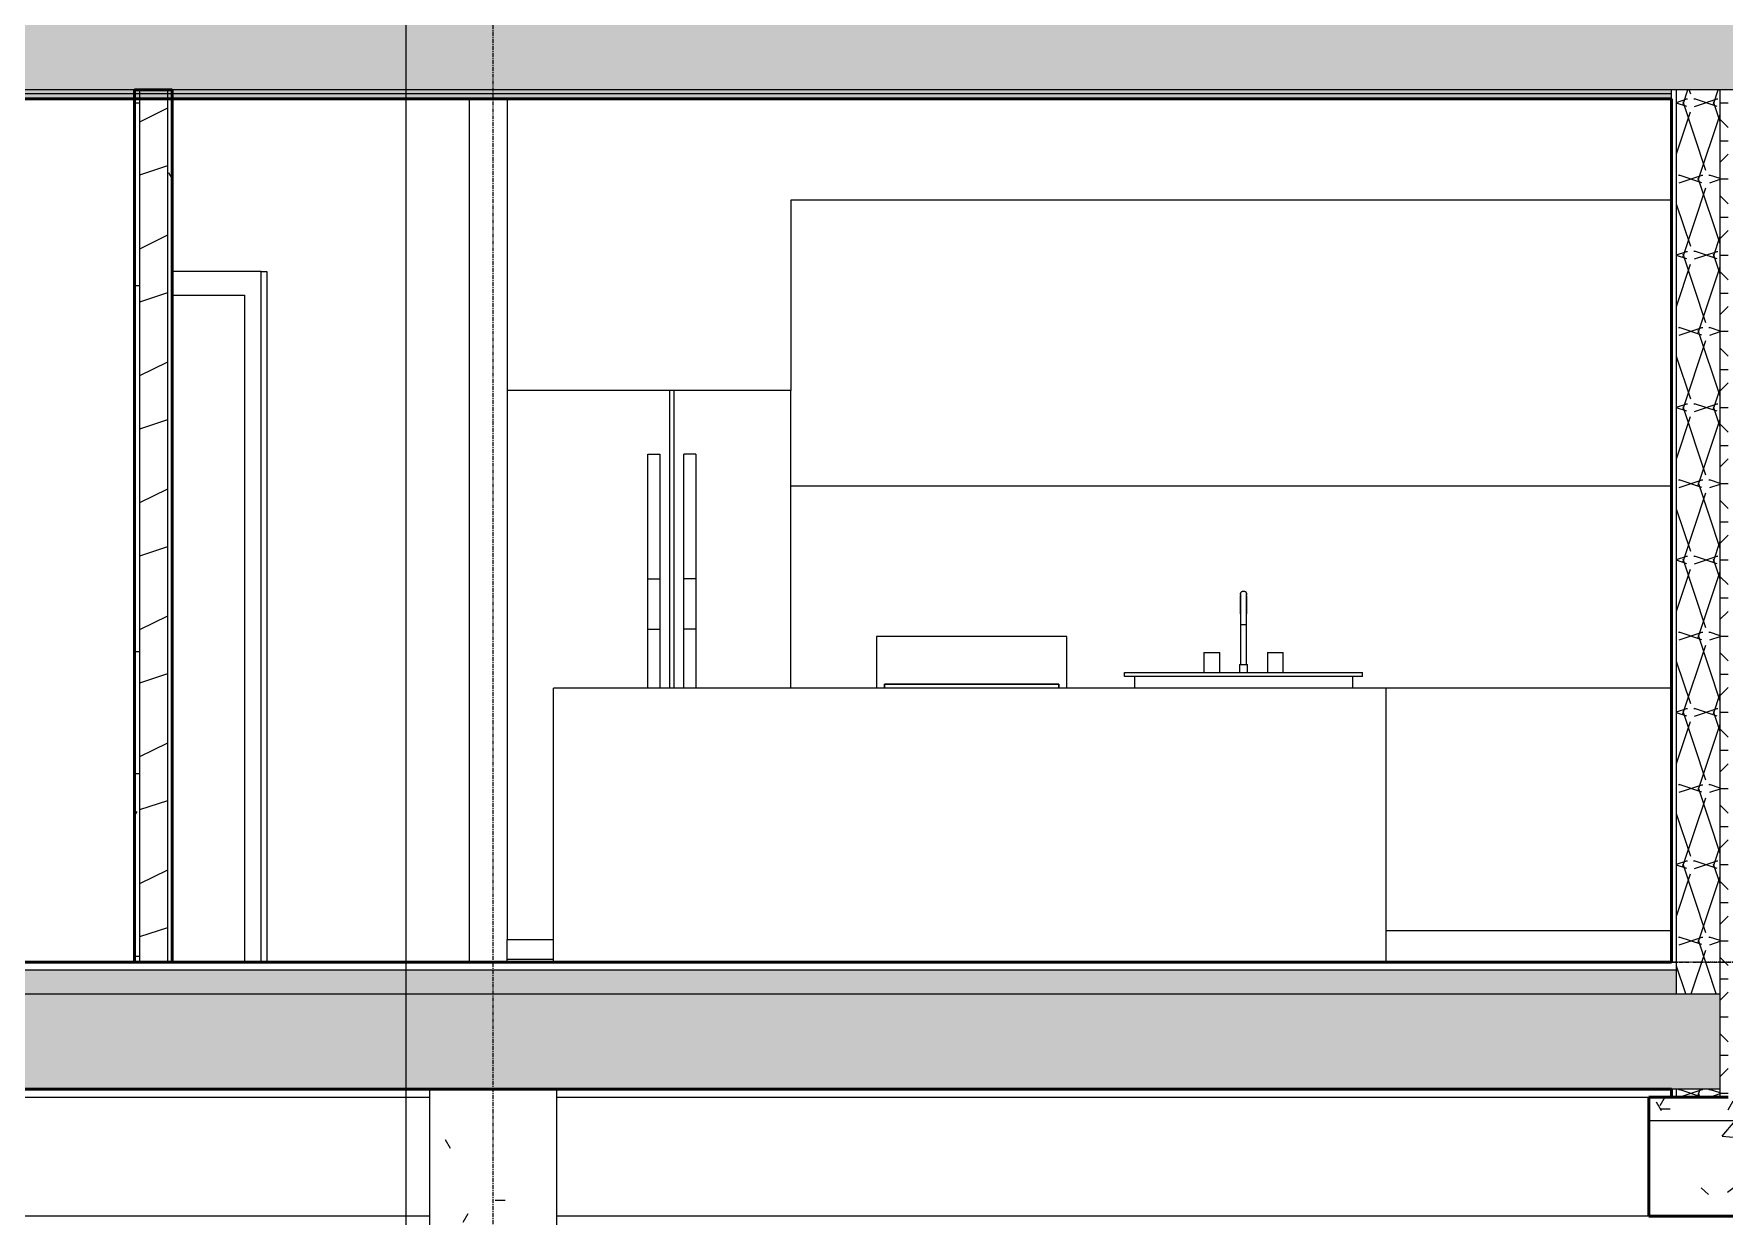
# Model space of a CAD drawing. Header units: inches. Extents: x -4168 to 1833, y -300 to 637.
# Drawn here: x 1057.8 to 1270.7, y -32 to 116.9 of the extents above; entities that cross this region are included whole.
import ezdxf

# ---------------------------------------------------------------- set-up
doc = ezdxf.new("R2010")
doc.units = ezdxf.units.IN
doc.header["$MEASUREMENT"] = 0
doc.linetypes.add('Aligning Line 1_8_', pattern=[0.25, 0.125, -0.125])
doc.linetypes.add('Grid Line 1_2_', pattern=[0.875, 0.5, -0.125, 0.125, -0.125])
for name, color, linetype, lineweight in [('0-3', 55, 'Continuous', 9), ('0-5', 170, 'Continuous', 5), ('A-DOOR-FRAM-1', 250, 'Continuous', 9), ('A-FLOR-2', 31, 'Continuous', 5), ('A-FLOR-3', 251, 'Continuous', 5), ('A-FLOR-7', 192, 'Continuous', 50), ('A-FLOR-8', 135, 'Continuous', 13), ('A-FLOR-LEVL-1', 51, 'Grid Line 1_2_', 9), ('A-FLOR-MCUT', 51, 'Continuous', 13), ('A-FLOR-PATT-1', 8, 'Continuous', 9), ('A-WALL', 113, 'Continuous', 13), ('A-WALL-1', 10, 'Continuous', 50), ('A-WALL-10', 113, 'Continuous', 50), ('A-WALL-2', 7, 'Continuous', 13), ('A-WALL-3', 135, 'Continuous', 13), ('A-WALL-PATT-1', 250, 'Continuous', 9), ('A-WALL-PATT-2', 253, 'Continuous', 9), ('A-WALL-PATT-5', 111, 'Continuous', 9), ('G-ANNO-SYMB', 111, 'Aligning Line 1_8_', 9), ('G-ANNO-SYMB-1', 111, 'Continuous', 9), ('P-SANR-FIXT-1', 55, 'Continuous', 9), ('Q-CASE-1', 55, 'Continuous', 9), ('Q-SPCQ-1', 55, 'Continuous', 9), ('S-COLS-1', 55, 'Continuous', 9), ('S-GRID-1', 1, 'Grid Line 1_2_', 9)]:
    doc.layers.add(name, color=color, linetype=linetype, lineweight=lineweight)
pattern_1 = [(0, (-10964.796, 146.633), (30.72, 7.68), [1.267, -21.773, 1.267, -21.773, -122.88]), (0, (-10964.796, 146.633), (30.72, 7.68), [-46.08, 1.267, -44.813, 1.267, -21.773, -53.76]), (0, (-10964.796, 146.633), (30.72, 7.68), [-115.2, 1.267, -14.093, 1.267, -37.133]), (120, (-10953.276, 150.473), (-22.011075, 22.7643), [1.267, -21.773, 1.267, -21.773, -122.88]), (120, (-10953.276, 150.473), (-22.011075, 22.7643), [-46.08, 1.267, -44.813, 1.267, -21.773, -53.76]), (120, (-10953.276, 150.473), (-22.011075, 22.7643), [-115.2, 1.267, -14.093, 1.267, -37.133]), (240, (-10949.436, 165.833), (-8.708925, -30.4443), [1.267, -21.773, 1.267, -21.773, -122.88]), (240, (-10949.436, 165.833), (-8.708925, -30.4443), [-46.08, 1.267, -44.813, 1.267, -21.773, -53.76]), (240, (-10949.436, 165.833), (-8.708925, -30.4443), [-115.2, 1.267, -14.093, 1.267, -37.133])]
pattern_2 = [(0, (317.997, 146.633), (15.36, 3.84), [1.267, -10.253, 1.267, -10.253, -61.44]), (0, (317.997, 146.633), (15.36, 3.84), [-23.04, 1.267, -21.773, 1.267, -10.253, -26.88]), (0, (317.997, 146.633), (15.36, 3.84), [-57.6, 1.267, -6.413, 1.267, -17.933]), (120, (323.757, 148.553), (-11.005538, 11.38215), [1.267, -10.253, 1.267, -10.253, -61.44]), (120, (323.757, 148.553), (-11.005538, 11.38215), [-23.04, 1.267, -21.773, 1.267, -10.253, -26.88]), (120, (323.757, 148.553), (-11.005538, 11.38215), [-57.6, 1.267, -6.413, 1.267, -17.933]), (240, (325.677, 156.233), (-4.354462, -15.22215), [1.267, -10.253, 1.267, -10.253, -61.44]), (240, (325.677, 156.233), (-4.354462, -15.22215), [-23.04, 1.267, -21.773, 1.267, -10.253, -26.88]), (240, (325.677, 156.233), (-4.354462, -15.22215), [-57.6, 1.267, -6.413, 1.267, -17.933])]
pattern_3 = [(50, (317.997, 146.633), (27.5427, -2.4099), [2.88, -31.68]), (355, (317.997, 146.633), (-5.32784, 28.8843), [2.304, -25.344]), (100.451, (320.293, 146.432), (22.2153, 26.4739), [2.448, -26.924]), (46.184, (317.997, 154.313), (40.9819, -6.3564), [4.32, -47.52]), (96.636, (321.413, 153.784), (35.8907, 37.4062), [3.671, -40.386]), (351.184, (317.997, 154.313), (35.891, 37.4062), [3.456, -38.016]), (21, (321.837, 152.393), (22.92104, -15.46073), [2.88, -31.68]), (326, (321.837, 152.393), (9.3435, 27.84574), [2.304, -25.344]), (71.451, (323.748, 151.105), (32.2648, 12.3844), [2.448, -26.924]), (37.5, (317.997, 146.633), (0.466855, 12.78271), [1.267, -23.77, 1.267, -24.461, -25.44]), (37.5, (317.997, 146.633), (0.466855, 12.78271), [-50.765, 1.267, -24.173]), (7.5, (317.997, 146.633), (10.10159, 15.14509), [1.267, -13.402, 1.267, -23.194, -9.696]), (7.5, (317.997, 146.633), (10.10159, 15.14509), [-39.13, 1.267, -8.429]), (327.5, (309.434, 146.633), (20.49916, -0.86578), [1.267, -8.333, 1.267, -28.685, -39.744]), (327.5, (309.434, 146.633), (20.49916, -0.86578), [-39.552, 1.267, -38.477]), (317.5, (305.594, 146.633), (22.39478, 3.8443), [1.267, -11.213, 1.267, -18.624, -28.224]), (317.5, (305.594, 146.633), (22.39478, 3.8443), [-32.371, 1.267, -26.957])]

# ---------------------------------------------------------------- blocks, each defined once
blk = doc.blocks.new('Refrigerator_-_Side-by-Side_6047 - 36_ X 30_-1372843-BUILDING SECTION - EAST_WEST AT RAMP - LOOKING SOUTH')
at = {"layer": 'Q-SPCQ-1'}
for p, q in [((-10165.42, 72), (-10165.42, 2.87)), ((-10144.92, 72), (-10165.42, 72)), ((-10144.42, 72), (-10144.92, 72)), ((-10144.92, 34.5), (-10144.92, 72)), ((-10144.42, 72), (-10144.42, 34.5)), ((-10129.67, 72), (-10144.42, 72)), ((-10129.67, 34.5), (-10129.67, 72)), ((-10147.69, 48.29), (-10147.69, 64)), ((-10147.69, 64), (-10146.18, 64)), ((-10146.18, 64), (-10146.18, 48.29)), ((-10143.16, 48.29), (-10143.16, 64)), ((-10141.64, 64), (-10143.16, 64)), ((-10141.64, 64), (-10141.64, 48.29)), ((-10147.69, 41.94), (-10147.69, 48.29)), ((-10147.69, 48.29), (-10146.18, 48.29)), ((-10146.18, 48.29), (-10146.18, 41.94)), ((-10143.16, 41.94), (-10143.16, 48.29)), ((-10141.64, 48.29), (-10143.16, 48.29)), ((-10141.64, 48.29), (-10141.64, 41.94)), ((-10147.69, 34.5), (-10147.69, 41.94)), ((-10147.69, 41.94), (-10146.18, 41.94)), ((-10146.18, 41.94), (-10146.18, 34.5)), ((-10143.16, 34.5), (-10143.16, 41.94)), ((-10141.64, 41.94), (-10143.16, 41.94)), ((-10141.64, 41.94), (-10141.64, 34.5)), ((-10165.42, 0.37), (-10165.42, 2.87)), ((-10165.42, 2.87), (-10159.59, 2.87)), ((-10165.42, 0.37), (-10159.59, 0.37)), ((-10165.42, 0), (-10165.42, 0.37))]:
    blk.add_line(p, q, dxfattribs=at)
blk = doc.blocks.new('OD_CW_Base Cabinet - OD_CW_Base Cabinet-2064608-BUILDING SECTION - EAST_WEST AT RAMP - LOOKING SOUTH')
at = {"layer": 'Q-CASE-1'}
for p, q in [((-10018.71, 34.5), (-10054.71, 34.5)), ((-10054.71, 4), (-10018.71, 4))]:
    blk.add_line(p, q, dxfattribs=at)
blk = doc.blocks.new('Sink Kitchen-Single - 30_ x 21_-V36-BUILDING SECTION - EAST_WEST AT RAMP - LOOKING SOUTH')
at = {"layer": 'P-SANR-FIXT-1'}
for p, q in [((-10073.02, 43.88), (-10073.02, 37.5)), ((-10073.02, 43.88), (-10073.02, 42.5)), ((-10072.27, 37.5), (-10072.27, 43.88)), ((-10072.27, 42.5), (-10072.27, 43.88)), ((-10072.64, 42.5), (-10073.01, 42.5)), ((-10072.28, 42.5), (-10072.64, 42.5)), ((-10077.64, 39), (-10077.64, 36.5)), ((-10077.64, 39), (-10075.64, 39)), ((-10075.64, 36.5), (-10075.64, 39)), ((-10069.64, 39), (-10069.64, 36.5)), ((-10069.64, 39), (-10067.64, 39)), ((-10067.64, 36.5), (-10067.64, 39)), ((-10087.64, 36.5), (-10057.64, 36.5)), ((-10087.64, 36), (-10087.64, 36.5)), ((-10073.14, 37.5), (-10073.14, 36.5)), ((-10073.14, 37.5), (-10072.14, 37.5)), ((-10072.14, 36.5), (-10072.14, 37.5)), ((-10057.64, 36), (-10057.64, 36.5)), ((-10057.64, 36), (-10087.64, 36)), ((-10086.39, 36), (-10086.39, 34.5)), ((-10058.89, 34.5), (-10058.89, 36))]:
    blk.add_line(p, q, dxfattribs=at)
at = {"layer": 'P-SANR-FIXT-1', "flags": 128}
for points in [[(-10073.02, 46.38), (-10073.02, 46.39), (-10073.02, 46.4), (-10073.01, 46.42), (-10073.01, 46.43), (-10073.01, 46.45), (-10073.01, 46.46), (-10073, 46.48), (-10073, 46.49), (-10072.99, 46.51), (-10072.99, 46.52), (-10072.98, 46.53), (-10072.98, 46.55), (-10072.97, 46.56), (-10072.96, 46.57), (-10072.95, 46.59), (-10072.94, 46.6), (-10072.93, 46.61), (-10072.92, 46.62), (-10072.91, 46.63), (-10072.9, 46.64), (-10072.89, 46.65), (-10072.88, 46.66), (-10072.87, 46.67), (-10072.86, 46.68), (-10072.85, 46.69), (-10072.83, 46.7), (-10072.82, 46.71), (-10072.81, 46.71), (-10072.79, 46.72), (-10072.78, 46.72), (-10072.76, 46.73), (-10072.75, 46.73), (-10072.74, 46.74), (-10072.72, 46.74), (-10072.71, 46.74), (-10072.69, 46.75), (-10072.68, 46.75), (-10072.66, 46.75), (-10072.65, 46.75), (-10072.64, 46.75)], [(-10073.02, 46.38), (-10073.02, 46.37), (-10073.02, 46.37), (-10073.02, 46.36), (-10073.02, 46.34), (-10073.02, 46.33), (-10073.02, 46.3), (-10073.02, 46.28), (-10073.02, 46.25), (-10073.02, 46.21), (-10073.02, 46.18), (-10073.02, 46.14), (-10073.02, 46.09), (-10073.02, 46.04), (-10073.02, 45.99), (-10073.02, 45.94), (-10073.02, 45.88), (-10073.02, 45.82), (-10073.02, 45.75), (-10073.02, 45.69), (-10073.02, 45.62), (-10073.02, 45.54), (-10073.02, 45.47), (-10073.02, 45.39), (-10073.02, 45.31), (-10073.02, 45.23), (-10073.02, 45.14), (-10073.02, 45.05), (-10073.02, 44.96), (-10073.02, 44.87), (-10073.02, 44.78), (-10073.02, 44.69), (-10073.02, 44.59), (-10073.02, 44.5), (-10073.02, 44.4), (-10073.02, 44.3), (-10073.02, 44.2), (-10073.02, 44.1), (-10073.02, 44), (-10073.02, 43.9), (-10073.02, 43.88)], [(-10073.02, 46.3), (-10073.02, 46.32), (-10073.02, 46.34), (-10073.02, 46.35), (-10073.02, 46.36), (-10073.02, 46.37), (-10073.02, 46.37)], [(-10073.02, 43.88), (-10073.02, 43.97), (-10073.02, 44.07), (-10073.02, 44.17), (-10073.02, 44.27), (-10073.02, 44.37), (-10073.02, 44.47), (-10073.02, 44.57), (-10073.02, 44.66), (-10073.02, 44.76), (-10073.02, 44.85), (-10073.02, 44.94), (-10073.02, 45.03), (-10073.02, 45.12), (-10073.02, 45.2), (-10073.02, 45.29), (-10073.02, 45.37), (-10073.02, 45.45), (-10073.02, 45.52), (-10073.02, 45.6), (-10073.02, 45.67), (-10073.02, 45.74), (-10073.02, 45.8), (-10073.02, 45.86), (-10073.02, 45.92), (-10073.02, 45.98), (-10073.02, 46.03), (-10073.02, 46.08), (-10073.02, 46.13), (-10073.02, 46.17)], [(-10072.64, 46.75), (-10072.63, 46.75), (-10072.61, 46.75), (-10072.6, 46.75), (-10072.58, 46.75), (-10072.57, 46.74), (-10072.55, 46.74), (-10072.54, 46.74), (-10072.52, 46.73), (-10072.51, 46.73), (-10072.5, 46.72), (-10072.48, 46.71), (-10072.47, 46.71), (-10072.46, 46.7), (-10072.44, 46.69), (-10072.43, 46.68), (-10072.42, 46.68), (-10072.41, 46.67), (-10072.4, 46.66), (-10072.38, 46.65), (-10072.37, 46.64), (-10072.36, 46.63), (-10072.35, 46.61), (-10072.34, 46.6), (-10072.34, 46.59), (-10072.33, 46.58), (-10072.32, 46.56), (-10072.31, 46.55), (-10072.3, 46.54), (-10072.3, 46.52), (-10072.29, 46.51), (-10072.29, 46.5), (-10072.28, 46.48), (-10072.28, 46.47), (-10072.28, 46.45), (-10072.27, 46.44), (-10072.27, 46.42), (-10072.27, 46.41), (-10072.27, 46.39), (-10072.27, 46.38), (-10072.27, 46.38)], [(-10072.27, 43.88), (-10072.27, 43.97), (-10072.27, 44.07), (-10072.27, 44.17), (-10072.27, 44.27), (-10072.27, 44.37), (-10072.27, 44.47), (-10072.27, 44.57), (-10072.27, 44.66), (-10072.27, 44.76), (-10072.27, 44.85), (-10072.27, 44.94), (-10072.27, 45.03), (-10072.27, 45.12), (-10072.27, 45.2), (-10072.27, 45.29), (-10072.27, 45.37), (-10072.27, 45.45), (-10072.27, 45.52), (-10072.27, 45.6), (-10072.27, 45.67), (-10072.27, 45.74), (-10072.27, 45.8), (-10072.27, 45.86), (-10072.27, 45.92), (-10072.27, 45.98), (-10072.27, 46.03), (-10072.27, 46.08), (-10072.27, 46.13), (-10072.27, 46.17), (-10072.27, 46.21), (-10072.27, 46.24), (-10072.27, 46.27), (-10072.27, 46.3), (-10072.27, 46.32), (-10072.27, 46.34), (-10072.27, 46.35), (-10072.27, 46.36), (-10072.27, 46.37), (-10072.27, 46.37), (-10072.27, 46.38)], [(-10072.27, 46.37), (-10072.27, 46.37), (-10072.27, 46.36), (-10072.27, 46.34), (-10072.27, 46.33), (-10072.27, 46.3), (-10072.27, 46.28)], [(-10072.27, 46.14), (-10072.27, 46.09), (-10072.27, 46.04), (-10072.27, 45.99), (-10072.27, 45.94), (-10072.27, 45.88), (-10072.27, 45.82), (-10072.27, 45.75), (-10072.27, 45.69), (-10072.27, 45.62), (-10072.27, 45.54), (-10072.27, 45.47), (-10072.27, 45.39), (-10072.27, 45.31), (-10072.27, 45.23), (-10072.27, 45.14), (-10072.27, 45.05), (-10072.27, 44.96), (-10072.27, 44.87), (-10072.27, 44.78), (-10072.27, 44.69), (-10072.27, 44.59), (-10072.27, 44.5), (-10072.27, 44.4), (-10072.27, 44.3), (-10072.27, 44.2), (-10072.27, 44.1), (-10072.27, 44), (-10072.27, 43.9), (-10072.27, 43.88)]]:
    blk.add_lwpolyline(points, dxfattribs=at)
blk = doc.blocks.new('OD_CW_Upper Cabinet - OD_CW_Upper Cabinet-2064636-BUILDING SECTION - EAST_WEST AT RAMP - LOOKING SOUTH')
at = {"layer": 'Q-CASE-1'}
for p, q in [((-10018.71, 96), (-10129.67, 96)), ((-10129.67, 96), (-10129.67, 72)), ((-10129.67, 60), (-10018.71, 60))]:
    blk.add_line(p, q, dxfattribs=at)
blk = doc.blocks.new('Range - 24_ x 24_-1352610-BUILDING SECTION - EAST_WEST AT RAMP - LOOKING SOUTH')
at = {"layer": 'Q-SPCQ-1'}
for p, q in [((-10118.89, 41), (-10118.89, 34.5)), ((-10094.89, 41), (-10118.89, 41)), ((-10094.89, 34.5), (-10094.89, 41)), ((-10117.89, 35.01), (-10095.89, 35.01)), ((-10117.89, 34.5), (-10117.89, 35.01)), ((-10095.89, 35.01), (-10117.89, 35.01)), ((-10117.89, 35.01), (-10117.89, 34.5)), ((-10095.89, 35.01), (-10095.89, 34.5)), ((-10095.89, 34.5), (-10095.89, 35.01))]:
    blk.add_line(p, q, dxfattribs=at)
blk = doc.blocks.new('OD_CW_Base Cabinet - OD_CW_Base Cabinet-2100134-BUILDING SECTION - EAST_WEST AT RAMP - LOOKING SOUTH')
at = {"layer": 'Q-CASE-1'}
for p, q in [((-10159.59, 0), (-10159.59, 34.5)), ((-10054.71, 34.5), (-10159.59, 34.5)), ((-10054.71, 34.5), (-10054.71, 0))]:
    blk.add_line(p, q, dxfattribs=at)
blk = doc.blocks.new('Single-Flush - 36_ x 84_-V45-BUILDING SECTION - EAST_WEST AT RAMP - LOOKING SOUTH')
at = {"layer": 'A-DOOR-FRAM-1'}
for p, q in [((-10196.38, 87), (-10207.59, 87)), ((-10196.38, 0), (-10196.38, 87)), ((-10196.38, 87), (-10195.68, 87)), ((-10195.68, 87), (-10195.68, 0)), ((-10195.68, 87), (-10195.68, 0)), ((-10207.59, 84), (-10198.5, 84)), ((-10198.5, 84), (-10198.5, 0))]:
    blk.add_line(p, q, dxfattribs=at)
blk = doc.blocks.new('CTR - 1st Phase - Unit Layouts_rvt-2-BUILDING SECTION - EAST_WEST AT RAMP - LOOKING SOUTH')
at = {"layer": 'A-WALL-PATT-1'}
h = blk.add_hatch(dxfattribs=at)
h.set_pattern_fill('FP_20', color=256, style=0, pattern_type=2)
h.set_pattern_definition(pattern_1)
h.paths.add_polyline_path([(-10211.71, 0), (-10211.71, 108.75), (-10212.34, 108.75), (-10212.34, 0)], flags=0)
h = blk.add_hatch(dxfattribs=at)
h.set_pattern_fill('FP_20', color=256, style=0, pattern_type=2)
h.set_pattern_definition(pattern_1)
h.paths.add_polyline_path([(-10208.21, 0), (-10207.59, 0), (-10207.59, 108.75), (-10208.21, 108.75), (-10208.21, 1.47)], flags=0)
at = {"layer": 'A-WALL-PATT-2'}
h = blk.add_hatch(dxfattribs=at)
h.set_pattern_fill('FP_23', color=256, style=0, pattern_type=2)
h.set_pattern_definition([(216.87, (-10958.398, 162.627), (47.980943, 31.987086), [7.997, -71.971]), (206.565, (-10948.802, 157.829), (-15.993714, -15.99413), [17.881, -17.881]), (198.435, (-10948.802, 149.832), (-31.98674, -15.99388), [10.115, -40.461])])
h.paths.add_polyline_path([(-10208.21, 0), (-10208.21, 108.75), (-10211.71, 108.75), (-10211.71, 0)], flags=0)
at = {"layer": 'A-WALL-1'}
for p, q in [((-10212.34, 109.88), (-10212.34, 0)), ((-10207.59, 109.88), (-10212.34, 109.88)), ((-10207.59, 0), (-10207.59, 109.88)), ((-10212.34, 0), (-10207.59, 0))]:
    blk.add_line(p, q, dxfattribs=at)
at = {"layer": 'A-WALL-2'}
for p, q in [((-10211.71, 109.88), (-10211.71, 0)), ((-10208.21, 109.88), (-10208.21, 0))]:
    blk.add_line(p, q, dxfattribs=at)
at = {"layer": 'A-WALL-3'}
for p, q in [((-10170.17, 0), (-10170.17, 108.75)), ((-10165.42, 108.75), (-10165.42, 72))]:
    blk.add_line(p, q, dxfattribs=at)
at = {"layer": '0-3'}
for name in ['OD_CW_Upper Cabinet - OD_CW_Upper Cabinet-2064636-BUILDING SECTION - EAST_WEST AT RAMP - LOOKING SOUTH', 'Single-Flush - 36_ x 84_-V45-BUILDING SECTION - EAST_WEST AT RAMP - LOOKING SOUTH', 'Refrigerator_-_Side-by-Side_6047 - 36_ X 30_-1372843-BUILDING SECTION - EAST_WEST AT RAMP - LOOKING SOUTH', 'Sink Kitchen-Single - 30_ x 21_-V36-BUILDING SECTION - EAST_WEST AT RAMP - LOOKING SOUTH', 'Range - 24_ x 24_-1352610-BUILDING SECTION - EAST_WEST AT RAMP - LOOKING SOUTH', 'OD_CW_Base Cabinet - OD_CW_Base Cabinet-2100134-BUILDING SECTION - EAST_WEST AT RAMP - LOOKING SOUTH', 'OD_CW_Base Cabinet - OD_CW_Base Cabinet-2064608-BUILDING SECTION - EAST_WEST AT RAMP - LOOKING SOUTH']:
    blk.add_blockref(name, (0, 0), dxfattribs=at)
blk = doc.blocks.new('Concrete-Rectangular-Column - ONE-V73-BUILDING SECTION - EAST_WEST AT RAMP - LOOKING SOUTH')
at = {"layer": 'S-COLS-1'}
h = blk.add_hatch(dxfattribs=at)
h.set_pattern_fill('FP_20', color=256, style=0, pattern_type=2)
h.set_pattern_definition(pattern_1)
h.paths.add_polyline_path([(-10175.19, -128), (-10159.19, -128), (-10159.19, -16), (-10175.19, -16), (-10175.19, -23.14)], flags=0)
for p, q in [((-10175.19, -16), (-10175.19, -128)), ((-10159.19, -16), (-10159.19, -128))]:
    blk.add_line(p, q, dxfattribs=at)

msp = doc.modelspace()

# ---------------------------------------------------------------- hatches: boundary and pattern name
at = {"layer": 'A-FLOR-2'}
h = msp.add_hatch(color=256, dxfattribs=at)
h.paths.add_polyline_path([(-833.0464, 109.875), (-552.1964, 109.875), (-552.1964, 133.875), (-833.0464, 133.875), (-833.0464, 114.4005)], flags=0)
h.paths.add_polyline_path([(-144.1964, 109.875), (1299.8536, 109.875), (1299.8536, 133.875), (-144.1964, 133.875), (-144.1964, 114.4005)], flags=0)
at = {"layer": 'A-FLOR-3'}
h = msp.add_hatch(color=256, dxfattribs=at)
h.paths.add_polyline_path([(-803.3964, 109.375), (-803.3964, 109.875), (-805.8964, 109.875), (-805.8964, 109.375)], flags=0)
h.paths.add_polyline_path([(-576.1903, 109.375), (-555.9464, 109.3824), (-555.9464, 109.875), (-797.8964, 109.8592), (-797.8964, 109.375), (-578.9464, 109.375)], flags=0)
h.paths.add_polyline_path([(-552.1964, 109.375), (-552.1964, 109.875), (-552.4464, 109.875), (-552.4464, 109.375)], flags=0)
h.paths.add_polyline_path([(1102.9693, 109.375), (1264.0786, 109.4089), (1264.0786, 109.875), (-144.1964, 109.875), (-144.1964, 109.375), (1084.9964, 109.375)], flags=0)
at = {"layer": 'A-FLOR-PATT-1'}
h = msp.add_hatch(dxfattribs=at)
h.set_pattern_fill('FP_20', color=256, style=0, pattern_type=2)
h.set_pattern_definition([(0, (317.997, 146.633), (30.72, 7.68), [1.267, -21.773, 1.267, -21.773, -122.88]), (0, (317.997, 146.633), (30.72, 7.68), [-46.08, 1.267, -44.813, 1.267, -21.773, -53.76]), (0, (317.997, 146.633), (30.72, 7.68), [-115.2, 1.267, -14.093, 1.267, -37.133]), (120, (329.517, 150.473), (-22.011075, 22.7643), [1.267, -21.773, 1.267, -21.773, -122.88]), (120, (329.517, 150.473), (-22.011075, 22.7643), [-46.08, 1.267, -44.813, 1.267, -21.773, -53.76]), (120, (329.517, 150.473), (-22.011075, 22.7643), [-115.2, 1.267, -14.093, 1.267, -37.133]), (240, (333.357, 165.833), (-8.708925, -30.4443), [1.267, -21.773, 1.267, -21.773, -122.88]), (240, (333.357, 165.833), (-8.708925, -30.4443), [-46.08, 1.267, -44.813, 1.267, -21.773, -53.76]), (240, (333.357, 165.833), (-8.708925, -30.4443), [-115.2, 1.267, -14.093, 1.267, -37.133])])
h.paths.add_polyline_path([(-805.8964, 108.75), (-555.9464, 108.75), (-555.9464, 109.375), (-805.8964, 109.375)], flags=0)
h.paths.add_polyline_path([(-552.1964, 108.75), (-552.1964, 109.375), (-552.4464, 109.3744), (-552.4464, 108.75)], flags=0)
h.paths.add_polyline_path([(-144.1964, 108.75), (1264.0786, 108.75), (1264.0786, 109.375), (1232.1354, 109.375), (-144.1964, 109.375)], flags=0)
h = msp.add_hatch(dxfattribs=at)
h.set_pattern_fill('FP_21', color=256, style=0, pattern_type=2)
h.set_pattern_definition(pattern_2)
h.paths.add_polyline_path([(-797.8964, -4), (-552.1964, -4), (-552.1964, -1), (-797.8964, -1)], flags=0)
h.paths.add_polyline_path([(894.1932, -4), (1264.7036, -4), (1264.7036, -1), (-144.1964, -1), (-144.1964, -4), (887.6924, -4)], flags=0)
h = msp.add_hatch(dxfattribs=at)
h.set_pattern_fill('FP_32', color=256, style=0, pattern_type=2)
h.set_pattern_definition(pattern_3)
h.paths.add_polyline_path([(-798.3964, -16), (-548.1964, -16), (-552.1964, -4), (-798.3964, -4.0061), (-798.3964, -14)], flags=0)
h.paths.add_polyline_path([(284.9172, -16), (1270.2036, -16), (1270.2036, -4), (-144.1964, -4), (-152.1964, -12), (-152.1964, -4), (-156.1964, -4), (-156.1964, -16), (241.8618, -16)], flags=0)
h = msp.add_hatch(dxfattribs=at)
h.set_pattern_fill('FP_21', color=256, style=0, pattern_type=2)
h.set_pattern_definition(pattern_2)
h.paths.add_polyline_path([(1385.6036, -20), (1385.6036, -17), (1261.2036, -17), (1261.2036, -20), (1382.8292, -20)], flags=0)
h = msp.add_hatch(dxfattribs=at)
h.set_pattern_fill('FP_32', color=256, style=0, pattern_type=2)
h.set_pattern_definition(pattern_3)
h.paths.add_polyline_path([(1261.2036, -32), (1385.6036, -32), (1385.6036, -20), (1261.2036, -20), (1261.2036, -23.1435)], flags=0)
at = {"layer": 'A-WALL-PATT-5'}
h = msp.add_hatch(dxfattribs=at)
h.set_pattern_fill('FP_24', color=256, style=0, pattern_type=2)
h.set_pattern_definition([(161.57, (318.477, 147.113), (-3.8399538, -1.54e-05), [0, -27.322, 3.034, 0]), (18.43, (317.517, 147.113), (-3.8399538, 1.54e-05), [0, -27.322, 3.034, 0]), (108.43, (318.477, 147.113), (1.919622, -9.6005246), [9.106, -21.25]), (71.57, (317.517, 147.113), (1.919622, 9.6005246), [9.106, -21.25])])
h.paths.add_polyline_path([(1270.2036, -17), (1270.2036, -16), (1264.7036, -16), (1264.7036, -17)], flags=0)
h.paths.add_polyline_path([(1269.2036, -4), (1270.2036, -4), (1270.2036, 109.875), (1264.7036, 109.875), (1264.7036, -4)], flags=0)
h = msp.add_hatch(dxfattribs=at)
h.set_pattern_fill('FP_22', color=256, style=0, pattern_type=2)
h.set_pattern_definition([(0, (317.997, 146.633), (0, 4.798), []), (315, (317.997, 146.633), (4.798427, 0), [6.786, -6.786]), (45, (317.997, 146.633), (4.798427, 0), [6.786, -6.786])])
h.paths.add_polyline_path([(1271.2036, -17), (1271.2036, 109.875), (1270.2036, 109.8715), (1270.2036, -17)], flags=0)

# ---------------------------------------------------------------- linework, layer by layer
at = {"layer": 'A-FLOR-7'}
for p, q in [((-144.1964, 108.75), (1264.0786, 108.75)), ((1264.0786, 0), (757.8536, 0)), ((-156.1964, -16), (1264.0786, -16)), ((1271.2036, -17), (1261.2036, -17)), ((1261.2036, -17), (1261.2036, -32)), ((1261.2036, -32), (1381.6036, -32))]:
    msp.add_line(p, q, dxfattribs=at)
at = {"layer": 'A-FLOR-8'}
for p, q in [((823.6036, -17), (1107.6036, -17)), ((1123.6036, -17), (1261.2036, -17)), ((1107.6036, -32), (823.6036, -32)), ((1261.2036, -32), (1123.6036, -32))]:
    msp.add_line(p, q, dxfattribs=at)
at = {"layer": 'A-FLOR-LEVL-1'}
msp.add_line((-1101.901, 0), (1674.0755, 0), dxfattribs=at)
at = {"layer": 'A-FLOR-MCUT'}
for p, q in [((1264.0786, 109.875), (-144.1964, 109.875)), ((1264.0786, 109.375), (-144.1964, 109.375)), ((1264.0786, 108.75), (1264.0786, 109.875)), ((1264.7036, -4), (1264.7036, 0)), ((1264.7036, -1), (-144.1964, -1)), ((-144.1964, -4), (1270.2036, -4)), ((1385.6036, -20), (1261.2036, -20))]:
    msp.add_line(p, q, dxfattribs=at)
at = {"layer": 'A-WALL'}
for p, q in [((1272.7036, 109.875), (1264.0786, 109.875)), ((1264.7036, 0), (1264.7036, 109.875)), ((1270.2036, -17), (1270.2036, 109.875)), ((1264.0786, 0), (1264.7036, 0)), ((1270.2036, -16), (1264.0786, -16)), ((1264.7036, -17), (1264.7036, -16))]:
    msp.add_line(p, q, dxfattribs=at)
at = {"layer": 'A-WALL-10'}
for p, q in [((1264.0786, 108.75), (1264.0786, 0)), ((1264.0786, -16), (1264.0786, -17))]:
    msp.add_line(p, q, dxfattribs=at)
at = {"layer": 'G-ANNO-SYMB'}
msp.add_line((1576.5784, 0), (-1178.9656, 0), dxfattribs=at)
at = {"layer": 'G-ANNO-SYMB-1'}
msp.add_line((1104.6036, 526.9531), (1104.6036, -241.8387), dxfattribs=at)
at = {"layer": 'S-GRID-1'}
msp.add_line((1115.6036, -159.8356), (1115.6036, 470.5), dxfattribs=at)

# ---------------------------------------------------------------- block references
at = {"layer": '0-5'}
msp.add_blockref('CTR - 1st Phase - Unit Layouts_rvt-2-BUILDING SECTION - EAST_WEST AT RAMP - LOOKING SOUTH', (11282.793, 0), dxfattribs=at)
at = {"layer": 'S-COLS-1'}
msp.add_blockref('Concrete-Rectangular-Column - ONE-V73-BUILDING SECTION - EAST_WEST AT RAMP - LOOKING SOUTH', (11282.793, 0), dxfattribs=at)

doc.saveas('drawing.dxf')
